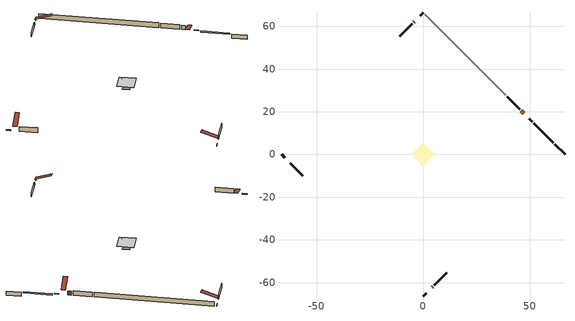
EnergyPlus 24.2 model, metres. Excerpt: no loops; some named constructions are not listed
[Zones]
conditioned space
 floor adiabatic (Floor1 construction): -3.47,0 0,3.47 3.47,0 0,-3.47 z0.67
 floor adiabatic (AdiabaticFloorConstruction): -5.45,0 0,5.45 5.45,0 0,-5.45 z0.67
 floor foundation (Slab1 construction): -2.33,0 0,2.33 2.33,0 0,-2.33 z-1.98
 floor foundation (Slab2 construction): -3.47,0 0,3.47 3.47,0 0,-3.47 z0
 floor foundation (Slab3 construction): -3.08,0 0,3.08 3.08,0 0,-3.08 z0
 wall outside (RimJoist1 construction): 0,-66.44 1.45,-64.99 / -66.44,0 -64.99,-1.45 / 0,66.44 -1.45,64.99 / 51.18,15.27 49.73,16.72 z0.67:0.97
 wall outside (AdiabaticWallConstruction 1): 47.03,19.41 45.86,20.58 z0.67:2.7
 wall outside (AdiabaticWallConstruction): 4.14,-62.3 4.43,-62.01 / -4.14,62.3 -4.43,62.01 z0.67:1.89
 wall outside (Wall1 construction): 5.09,-61.35 11.02,-55.42 / -62.3,-4.14 -56.37,-10.07 / -5.09,61.35 -11.02,55.42 / 45.2,21.24 39.27,27.17 z0.67:3.11
 wall foundation (FoundationWall1 construction): 66.44,0 61.7,4.74 z-1.98:0.15
 wall foundation (FoundationWall2 construction): 61.04,5.4 51.83,14.61 z0:0.67
 wall adiabatic (Wall3 construction): 38.62,27.83 0.66,65.79 z0.67:3.11
 window (WindowConstruction): 4.14,-62.3 4.43,-62.01 z0.67:1.89
 window (WindowConstruction 1): -4.14,62.3 -4.43,62.01 z0.67:1.89
 door (Door): 47.03,19.41 45.86,20.58 z0.67:2.7
 ceiling adiabatic (AdiabaticFloorConstruction): 0,-5.45 5.45,0 0,5.45 -5.45,0 z0.67
 roof outside (Roof1 construction): 3.49,-62.96,3.11 -1.75,-57.72,5.58 -3.13,-59.1,5.58 2.11,-64.34,3.11; -62.96,-3.49,3.11 -57.72,1.75,5.58 -59.1,3.13,5.58 -64.34,-2.11,3.11; -3.49,62.96,3.11 1.75,57.72,5.58 3.13,59.1,5.58 -2.11,64.34,3.11; 47.69,18.75,3.11 42.45,13.52,5.58 43.83,12.14,5.58 49.07,17.37,3.11
[Schedule:Day:Interval]
interior lighting schedule day 10: No, 01:00, 0.105455, 04:00, 0.0878788, 05:00, 0.0966667, 06:00, 0.158182, 07:00, 0.263636, 08:00, 0.333939, 10:00, 0.360303, 11:00, 0.342727, 12:00, 0.325152, 13:00, 0.316364, 14:00, 0.307576, 15:00, 0.325152, 16:00, 0.360303, 17:00, 0.439394, 18:00, 0.571212, 19:00, 0.755758, 20:00, 0.931515, 21:00, 0.966667, 22:00, 0.694242, 23:00, 0.351515, 24:00, 0.158182
interior lighting schedule day 11: No, 01:00, 0.109091, 04:00, 0.0909091, 05:00, 0.1, 06:00, 0.163636, 07:00, 0.272727, 08:00, 0.345455, 10:00, 0.372727, 11:00, 0.354545, 12:00, 0.336364, 13:00, 0.327273, 14:00, 0.318182, 15:00, 0.336364, 16:00, 0.372727, 17:00, 0.454545, 18:00, 0.590909, 19:00, 0.781818, 20:00, 0.963636, 21:00, 1, 22:00, 0.718182, 23:00, 0.363636, 24:00, 0.163636
occupants schedule day: No, 05:00, 0.426829, 06:00, 0.719512, 07:00, 1, 08:00, 0.670732, 09:00, 0.329268, 14:00, 0.170732, 15:00, 0.231707, 16:00, 0.329268, 17:00, 0.5, 18:00, 0.670732, 19:00, 0.829268, 21:00, 1, 22:00, 0.853659, 23:00, 0.646341, 24:00, 0.426829
occupants schedule default day; clothes dryer schedule default day; cooking range schedule default day; misc plug loads schedule default day; general water use schedule default day; clothes dryer exhaust 0 schedule default day; cooling season schedule day; cooling season schedule day 2; cooling season schedule default day; exterior lighting schedule default day; natural vent schedule default day: No, 24:00, 0
clothes dryer schedule day; clothes dryer exhaust 0 schedule day: No, 01:00, 0.123457, 02:00, 0.0740741, 03:00, 0.0493827, 04:00, 0.0246914, 05:00, 0.0493827, 06:00, 0.0740741, 07:00, 0.197531, 08:00, 0.395062, 09:00, 0.592593, 10:00, 0.839506, 11:00, 0.962963, 12:00, 1, 13:00, 0.91358, 14:00, 0.82716, 15:00, 0.716049, 16:00, 0.753086, 17:00, 0.679012, 18:00, 0.666667, 20:00, 0.62963, 21:00, 0.641975, 22:00, 0.666667, 23:00, 0.54321, 24:00, 0.296296
cooking range schedule day: No, 05:00, 0.0597015, 06:00, 0.11194, 07:00, 0.171642, 08:00, 0.291045, 11:00, 0.343284, 12:00, 0.402985, 13:00, 0.462687, 14:00, 0.343284, 15:00, 0.291045, 16:00, 0.402985, 17:00, 0.567164, 18:00, 1, 19:00, 0.850746, 20:00, 0.432836, 21:00, 0.291045, 22:00, 0.231343, 23:00, 0.171642, 24:00, 0.11194
misc plug loads schedule day: No, 06:00, 0.705882, 07:00, 0.745098, 08:00, 0.803922, 15:00, 0.823529, 16:00, 0.862745, 17:00, 0.921569, 18:00, 0.980392, 19:00, 1, 20:00, 0.980392, 21:00, 0.941176, 22:00, 0.862745, 23:00, 0.784314, 24:00, 0.72549
general water use schedule day: No, 01:00, 0.315068, 03:00, 0.287671, 04:00, 0.342466, 05:00, 0.369863, 06:00, 0.520548, 07:00, 0.60274, 08:00, 0.534247, 10:00, 0.506849, 11:00, 0.465753, 14:00, 0.479452, 15:00, 0.534247, 16:00, 0.589041, 17:00, 0.69863, 18:00, 0.876712, 19:00, 0.890411, 20:00, 0.986301, 21:00, 1, 22:00, 0.863014, 23:00, 0.616438, 24:00, 0.465753
cooling season schedule day 1: No, 24:00, 1
exterior lighting schedule day: No, 01:00, 0.566667, 03:00, 0.524167, 05:00, 0.495833, 06:00, 0.5525, 07:00, 0.623333, 08:00, 0.580833, 09:00, 0.439167, 10:00, 0.354167, 12:00, 0.34, 13:00, 0.354167, 14:00, 0.396667, 15:00, 0.425, 16:00, 0.495833, 17:00, 0.623333, 18:00, 0.793333, 19:00, 0.906667, 20:00, 0.963333, 21:00, 0.991667, 22:00, 0.920833, 23:00, 0.793333, 24:00, 0.665833
exterior lighting schedule day 1: No, 01:00, 0.528571, 03:00, 0.488929, 05:00, 0.4625, 06:00, 0.515357, 07:00, 0.581429, 08:00, 0.541786, 09:00, 0.409643, 10:00, 0.330357, 12:00, 0.317143, 13:00, 0.330357, 14:00, 0.37, 15:00, 0.396429, 16:00, 0.4625, 17:00, 0.581429, 18:00, 0.74, 19:00, 0.845714, 20:00, 0.898571, 21:00, 0.925, 22:00, 0.858929, 23:00, 0.74, 24:00, 0.621071
exterior lighting schedule day 10: No, 01:00, 0.552381, 03:00, 0.510952, 05:00, 0.483333, 06:00, 0.538571, 07:00, 0.607619, 08:00, 0.56619, 09:00, 0.428095, 10:00, 0.345238, 12:00, 0.331429, 13:00, 0.345238, 14:00, 0.386667, 15:00, 0.414286, 16:00, 0.483333, 17:00, 0.607619, 18:00, 0.773333, 19:00, 0.88381, 20:00, 0.939048, 21:00, 0.966667, 22:00, 0.897619, 23:00, 0.773333, 24:00, 0.649048
exterior lighting schedule day 11: No, 01:00, 0.571429, 03:00, 0.528571, 05:00, 0.5, 06:00, 0.557143, 07:00, 0.628571, 08:00, 0.585714, 09:00, 0.442857, 10:00, 0.357143, 12:00, 0.342857, 13:00, 0.357143, 14:00, 0.4, 15:00, 0.428571, 16:00, 0.5, 17:00, 0.628571, 18:00, 0.8, 19:00, 0.914286, 20:00, 0.971429, 21:00, 1, 22:00, 0.928571, 23:00, 0.8, 24:00, 0.671429
exterior lighting schedule day 2: No, 01:00, 0.485714, 03:00, 0.449286, 05:00, 0.425, 06:00, 0.473571, 07:00, 0.534286, 08:00, 0.497857, 09:00, 0.376429, 10:00, 0.303571, 12:00, 0.291429, 13:00, 0.303571, 14:00, 0.34, 15:00, 0.364286, 16:00, 0.425, 17:00, 0.534286, 18:00, 0.68, 19:00, 0.777143, 20:00, 0.825714, 21:00, 0.85, 22:00, 0.789286, 23:00, 0.68, 24:00, 0.570714
exterior lighting schedule day 3: No, 01:00, 0.442857, 03:00, 0.409643, 05:00, 0.3875, 06:00, 0.431786, 07:00, 0.487143, 08:00, 0.453929, 09:00, 0.343214, 10:00, 0.276786, 12:00, 0.265714, 13:00, 0.276786, 14:00, 0.31, 15:00, 0.332143, 16:00, 0.3875, 17:00, 0.487143, 18:00, 0.62, 19:00, 0.708571, 20:00, 0.752857, 21:00, 0.775, 22:00, 0.719643, 23:00, 0.62, 24:00, 0.520357
exterior lighting schedule day 4: No, 01:00, 0.4, 03:00, 0.37, 05:00, 0.35, 06:00, 0.39, 07:00, 0.44, 08:00, 0.41, 09:00, 0.31, 10:00, 0.25, 12:00, 0.24, 13:00, 0.25, 14:00, 0.28, 15:00, 0.3, 16:00, 0.35, 17:00, 0.44, 18:00, 0.56, 19:00, 0.64, 20:00, 0.68, 21:00, 0.7, 22:00, 0.65, 23:00, 0.56, 24:00, 0.47
exterior lighting schedule day 5: No, 01:00, 0.380952, 03:00, 0.352381, 05:00, 0.333333, 06:00, 0.371429, 07:00, 0.419048, 08:00, 0.390476, 09:00, 0.295238, 10:00, 0.238095, 12:00, 0.228571, 13:00, 0.238095, 14:00, 0.266667, 15:00, 0.285714, 16:00, 0.333333, 17:00, 0.419048, 18:00, 0.533333, 19:00, 0.609524, 20:00, 0.647619, 21:00, 0.666667, 22:00, 0.619048, 23:00, 0.533333, 24:00, 0.447619
exterior lighting schedule day 6: No, 01:00, 0.390476, 03:00, 0.36119, 05:00, 0.341667, 06:00, 0.380714, 07:00, 0.429524, 08:00, 0.400238, 09:00, 0.302619, 10:00, 0.244048, 12:00, 0.234286, 13:00, 0.244048, 14:00, 0.273333, 15:00, 0.292857, 16:00, 0.341667, 17:00, 0.429524, 18:00, 0.546667, 19:00, 0.624762, 20:00, 0.66381, 21:00, 0.683333, 22:00, 0.634524, 23:00, 0.546667, 24:00, 0.45881
exterior lighting schedule day 7: No, 01:00, 0.419048, 03:00, 0.387619, 05:00, 0.366667, 06:00, 0.408571, 07:00, 0.460952, 08:00, 0.429524, 09:00, 0.324762, 10:00, 0.261905, 12:00, 0.251429, 13:00, 0.261905, 14:00, 0.293333, 15:00, 0.314286, 16:00, 0.366667, 17:00, 0.460952, 18:00, 0.586667, 19:00, 0.670476, 20:00, 0.712381, 21:00, 0.733333, 22:00, 0.680952, 23:00, 0.586667, 24:00, 0.492381
exterior lighting schedule day 8: No, 01:00, 0.466667, 03:00, 0.431667, 05:00, 0.408333, 06:00, 0.455, 07:00, 0.513333, 08:00, 0.478333, 09:00, 0.361667, 10:00, 0.291667, 12:00, 0.28, 13:00, 0.291667, 14:00, 0.326667, 15:00, 0.35, 16:00, 0.408333, 17:00, 0.513333, 18:00, 0.653333, 19:00, 0.746667, 20:00, 0.793333, 21:00, 0.816667, 22:00, 0.758333, 23:00, 0.653333, 24:00, 0.548333
exterior lighting schedule day 9: No, 01:00, 0.509524, 03:00, 0.47131, 05:00, 0.445833, 06:00, 0.496786, 07:00, 0.560476, 08:00, 0.522262, 09:00, 0.394881, 10:00, 0.318452, 12:00, 0.305714, 13:00, 0.318452, 14:00, 0.356667, 15:00, 0.382143, 16:00, 0.445833, 17:00, 0.560476, 18:00, 0.713333, 19:00, 0.815238, 20:00, 0.86619, 21:00, 0.891667, 22:00, 0.827976, 23:00, 0.713333, 24:00, 0.59869
[Schedule:Week:Daily]
clothes dryer exhaust 0 schedule Week Rule - Jan1-Dec31: clothes dryer exhaust 0 schedule day, clothes dryer exhaust 0 schedule day, clothes dryer exhaust 0 schedule day, clothes dryer exhaust 0 schedule day, clothes dryer exhaust 0 schedule day, clothes dryer exhaust 0 schedule day, clothes dryer exhaust 0 schedule day, clothes dryer exhaust 0 schedule default day, clothes dryer exhaust 0 schedule default day, clothes dryer exhaust 0 schedule default day, clothes dryer exhaust 0 schedule default day, clothes dryer exhaust 0 schedule default day
cooling season schedule Week Rule - Jan1-May26: cooling season schedule day, cooling season schedule day, cooling season schedule day, cooling season schedule day, cooling season schedule day, cooling season schedule day, cooling season schedule day, cooling season schedule default day, cooling season schedule default day, cooling season schedule default day, cooling season schedule default day, cooling season schedule default day
cooling season schedule Week Rule - May27-Jun2: cooling season schedule day, cooling season schedule day, cooling season schedule day, cooling season schedule day, cooling season schedule day, cooling season schedule day 1, cooling season schedule day 1, cooling season schedule default day, cooling season schedule default day, cooling season schedule default day, cooling season schedule default day, cooling season schedule default day
cooling season schedule Week Rule - Jun3-Sep29: cooling season schedule day 1, cooling season schedule day 1, cooling season schedule day 1, cooling season schedule day 1, cooling season schedule day 1, cooling season schedule day 1, cooling season schedule day 1, cooling season schedule default day, cooling season schedule default day, cooling season schedule default day, cooling season schedule default day, cooling season schedule default day
cooling season schedule Week Rule - Sep30-Oct6: cooling season schedule day 1, cooling season schedule day 2, cooling season schedule day 2, cooling season schedule day 2, cooling season schedule day 2, cooling season schedule day 2, cooling season schedule day 2, cooling season schedule default day, cooling season schedule default day, cooling season schedule default day, cooling season schedule default day, cooling season schedule default day
cooling season schedule Week Rule - Oct7-Dec31: cooling season schedule day 2, cooling season schedule day 2, cooling season schedule day 2, cooling season schedule day 2, cooling season schedule day 2, cooling season schedule day 2, cooling season schedule day 2, cooling season schedule default day, cooling season schedule default day, cooling season schedule default day, cooling season schedule default day, cooling season schedule default day
natural vent schedule Week Rule - Jan1-Dec31: natural vent schedule default day, natural vent schedule default day, natural vent schedule default day, natural vent schedule default day, natural vent schedule default day, natural vent schedule default day, natural vent schedule default day, natural vent schedule default day, natural vent schedule default day, natural vent schedule default day, natural vent schedule default day, natural vent schedule default day
[Schedule:Year]
cooling season schedule: cooling season schedule Week Rule - Jan1-May26, 1, 1, 5, 26, cooling season schedule Week Rule - May27-Jun2, 5, 27, 6, 2, cooling season schedule Week Rule - Jun3-Sep29, 6, 3, 9, 29, cooling season schedule Week Rule - Sep30-Oct6, 9, 30, 10, 6, cooling season schedule Week Rule - Oct7-Dec31, 10, 7, 12, 31
natural vent schedule: natural vent schedule Week Rule - Jan1-Dec31, 1, 1, 12, 31
